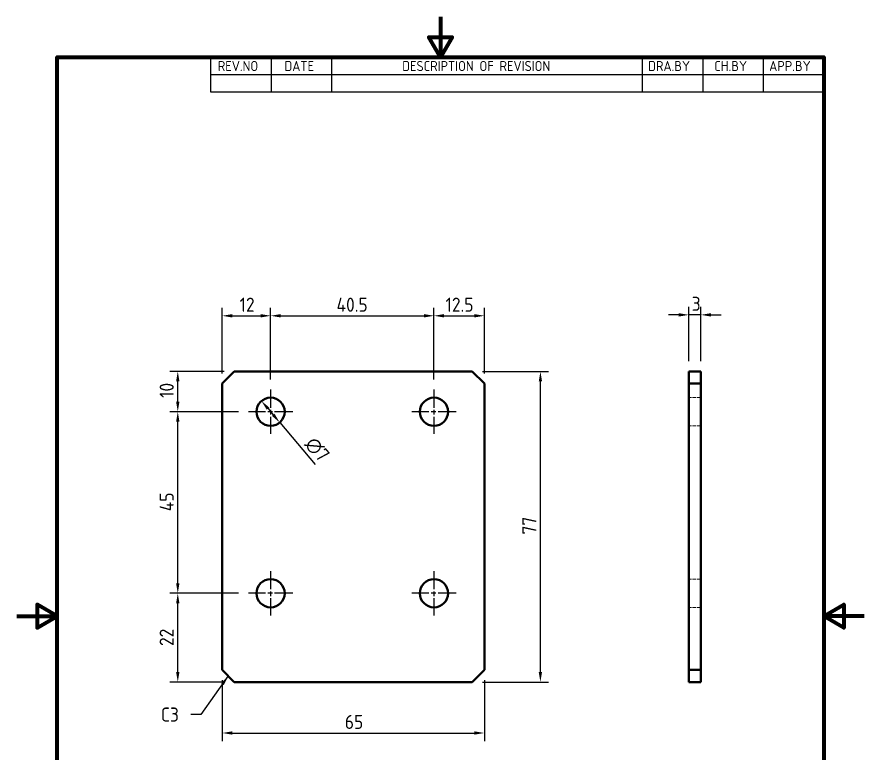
# Model space of a CAD drawing. Header units: millimetres. Extents: x 0 to 210, y 0 to 297.
# Drawn here: x 0 to 210, y 114.5 to 297 of the extents above; entities that cross this region are included whole.
import ezdxf

# ---------------------------------------------------------------- set-up
doc = ezdxf.new("R2010")
doc.units = ezdxf.units.MM
doc.linetypes.add('CHAIN', pattern=[0.35429999999999995, 0.2362, -0.0295, 0.0591, -0.0295])
doc.linetypes.add('DASHED', pattern=[0.2067, 0.1654, -0.0413])
doc.layers.get('0').update_dxf_attribs({"color": 3, "lineweight": 25})
for name, color, linetype, lineweight in [('가려진 것(ISO)', 2, 'DASHED', 18), ('가시적인 것(ISO)', 3, 'Continuous', 40), ('경계(ISO)', 7, 'Continuous', 70), ('기호(ISO)', 5, 'Continuous', 25), ('중심 표식(ISO)', 1, 'Continuous', 25), ('치수(ISO)', 7, 'Continuous', 25)]:
    doc.layers.add(name, color=color, linetype=linetype, lineweight=lineweight)
doc.styles.add('ISO Proportiona M2B', font='isocp.shx')
doc.styles.add('치수 텍스트_PSTEK_POSCO', font='isocp.shx')
doc.dimstyles.new('치수_PSTEK_POSCO', dxfattribs={"dimtxt": 3.5, "dimasz": 2.5, "dimexe": 2, "dimexo": 2.5, "dimgap": 1, "dimtad": 1, "dimrnd": 1e-08, "dimdsep": 46, "dimtxsty": '치수 텍스트_PSTEK_POSCO', "dimcen": 0.09, "dimdle": 10, "dimclrd": 7, "dimclre": 7, "dimclrt": 2, "dimadec": 1, "dimazin": 2, "dimtfac": 1, "dimtmove": 0, "dimatfit": 3, "dimfxl": 0, "dimtolj": 1, "dimlwd": -1, "dimlwe": -1, "dimarcsym": 0})
doc.dimstyles.new('치수_PSTEK_POSCO$7', dxfattribs={"dimtxt": 3.5, "dimasz": 2.5, "dimexe": 2, "dimexo": 2.5, "dimgap": 1, "dimtad": 1, "dimrnd": 1e-08, "dimdsep": 46, "dimtxsty": '치수 텍스트_PSTEK_POSCO', "dimcen": 0.09, "dimdle": 10, "dimclrd": 7, "dimclre": 7, "dimclrt": 2, "dimadec": 1, "dimazin": 2, "dimtfac": 1, "dimtmove": 0, "dimatfit": 3, "dimfxl": 0, "dimtolj": 1, "dimlwd": -1, "dimlwe": -1, "dimarcsym": 0})

# ---------------------------------------------------------------- blocks, each defined once
blk = doc.blocks.new('경계 Default Border')
at = {"layer": '경계(ISO)', "flags": 128}
for points in [[(105, 297.0000076293945), (105, 287.0000076293945), (102.1132469177246, 292.0000076293945), (107.8867530822754, 292.0000076293945), (105, 287.0000076293945)], [(10, 10), (10, 287.0000076293945), (200, 287.0000076293945), (200, 10), (10, 10)], [(0, 148.5000038146973), (10, 148.5000038146973), (5, 151.3867473602295), (5, 145.6132507324219), (10, 148.5000038146973)], [(210, 148.5000038146973), (200, 148.5000038146973), (205, 151.3867473602295), (205, 145.6132507324219), (200, 148.5000038146973)]]:
    blk.add_lwpolyline(points, dxfattribs=at)
blk = doc.blocks.new('리비전 내역')
at = {"layer": '기호(ISO)'}
for p, q in [((48.00000000000001, 287.0000076293945), (200, 287.0000076293945)), ((48.00000000000001, 287.0000076293945), (48.00000000000001, 282.7200076293945)), ((63.00000000000001, 287.0000076293945), (63.00000000000001, 282.7200076293945)), ((78, 287.0000076293945), (78, 282.7200076293945)), ((155, 287.0000076293945), (155, 282.7200076293945)), ((170, 287.0000076293945), (170, 282.7200076293945)), ((185, 287.0000076293945), (185, 282.7200076293945)), ((200, 287.0000076293945), (200, 282.7200076293945)), ((48.00000000000001, 282.7200076293945), (200, 282.7200076293945)), ((48.00000000000001, 282.7200076293945), (48.00000000000001, 278.4400076293945)), ((63.00000000000001, 282.7200076293945), (63.00000000000001, 278.4400076293945)), ((78, 282.7200076293945), (78, 278.4400076293945)), ((155, 282.7200076293945), (155, 278.4400076293945)), ((170, 282.7200076293945), (170, 278.4400076293945)), ((185, 282.7200076293945), (185, 278.4400076293945)), ((200, 282.7200076293945), (200, 278.4400076293945)), ((48.00000000000001, 278.4400076293945), (200, 278.4400076293945))]:
    blk.add_line(p, q, dxfattribs=at)
at = {"layer": '기호(ISO)', "color": 2, "char_height": 2.5, "attachment_point": 7, "style": 'ISO Proportiona M2B'}
for s, insert in [('REV.NO', (49.7871163682308, 283.5831900503393)), ('DATE', (66.31423177283666, 283.5831900503393)), ('DESCRIPTION OF REVISION', (95.50702043336295, 283.5831900503393)), ('DRA.BY', (156.4757339553203, 283.5831900503393)), ('CH.BY', (172.8642915086116, 283.5831900503393)), ('APP.BY', (186.4777339604403, 283.5831900503393))]:
    blk.add_mtext(s, dxfattribs=dict(at, insert=insert))
blk = doc.blocks.new('*D22')
at = {"layer": 'Defpoints', "color": 0, "transparency": 16777216}
for p in [(62.88519166239407, 222.9238936299656), (50.88519166239408, 206.1425145904638), (62.88519166239407, 204.6425145904638)]:
    blk.add_point(p, dxfattribs=at)
at = {"layer": '치수(ISO)', "color": 7, "transparency": 16777216}
for p, q in [((50.88519166239408, 208.6425145904638), (50.88519166239408, 224.9238936299656)), ((62.88519166239407, 207.1425145904638), (62.88519166239407, 224.9238936299656)), ((53.38519166239408, 222.9238936299656), (60.38519166239407, 222.9238936299656))]:
    blk.add_line(p, q, dxfattribs=at)
for points in [[(53.38519166239408, 223.3405602966323), (53.38519166239408, 222.507226963299), (50.88519166239408, 222.9238936299656)], [(60.38519166239407, 223.3405602966323), (60.38519166239407, 222.507226963299), (62.88519166239407, 222.9238936299656)]]:
    blk.add_solid(points, dxfattribs=at)
at = {"layer": '치수(ISO)', "color": 2, "transparency": 16777216, "insert": (55.19508831593738, 225.6742381181546), "char_height": 3.5, "attachment_point": 4, "style": '치수 텍스트_PSTEK_POSCO'}
blk.add_mtext('\\A1;12', dxfattribs=at)
blk = doc.blocks.new('*D23')
at = {"layer": 'Defpoints', "color": 0, "transparency": 16777216}
for p in [(103.3851916623941, 222.9238936299656), (62.88519166239407, 204.6425145904638), (103.3851916623941, 204.6425145904638)]:
    blk.add_point(p, dxfattribs=at)
at = {"layer": '치수(ISO)', "color": 7, "transparency": 16777216}
for p, q in [((62.88519166239407, 207.1425145904638), (62.88519166239407, 224.9238936299656)), ((103.3851916623941, 207.1425145904638), (103.3851916623941, 224.9238936299656)), ((65.38519166239408, 222.9238936299656), (100.8851916623941, 222.9238936299656))]:
    blk.add_line(p, q, dxfattribs=at)
for points in [[(65.38519166239408, 223.3405602966323), (65.38519166239408, 222.507226963299), (62.88519166239407, 222.9238936299656)], [(100.8851916623941, 223.3405602966323), (100.8851916623941, 222.507226963299), (103.3851916623941, 222.9238936299656)]]:
    blk.add_solid(points, dxfattribs=at)
at = {"layer": '치수(ISO)', "color": 2, "transparency": 16777216, "insert": (79.22270428897878, 225.6738936299656), "char_height": 3.5, "attachment_point": 4, "style": '치수 텍스트_PSTEK_POSCO'}
blk.add_mtext('\\A1;40.5', dxfattribs=at)
blk = doc.blocks.new('*D24')
at = {"layer": 'Defpoints', "color": 0, "transparency": 16777216}
for p in [(115.8851916623941, 222.9238936299656), (115.8851916623941, 206.1425145904638), (103.3851916623941, 204.6425145904638)]:
    blk.add_point(p, dxfattribs=at)
at = {"layer": '치수(ISO)', "color": 7, "transparency": 16777216}
for p, q in [((103.3851916623941, 207.1425145904638), (103.3851916623941, 224.9238936299656)), ((115.8851916623941, 208.6425145904638), (115.8851916623941, 224.9238936299656)), ((105.8851916623941, 222.9238936299656), (113.3851916623941, 222.9238936299656))]:
    blk.add_line(p, q, dxfattribs=at)
for points in [[(105.8851916623941, 223.3405602966323), (105.8851916623941, 222.507226963299), (103.3851916623941, 222.9238936299656)], [(113.3851916623941, 223.3405602966323), (113.3851916623941, 222.507226963299), (115.8851916623941, 222.9238936299656)]]:
    blk.add_solid(points, dxfattribs=at)
at = {"layer": '치수(ISO)', "color": 2, "transparency": 16777216, "insert": (106.2477042889788, 225.6742381181546), "char_height": 3.5, "attachment_point": 4, "style": '치수 텍스트_PSTEK_POSCO'}
blk.add_mtext('\\A1;12.5', dxfattribs=at)
blk = doc.blocks.new('*D25')
at = {"layer": 'Defpoints', "color": 0, "transparency": 16777216}
for p in [(39.87152296004127, 209.1425145904638), (53.88519166239408, 209.1425145904638), (57.38519166239407, 199.1425145904638)]:
    blk.add_point(p, dxfattribs=at)
at = {"layer": '치수(ISO)', "color": 7, "transparency": 16777216}
for p, q in [((51.38519166239408, 209.1425145904638), (37.87152296004127, 209.1425145904638)), ((39.87152296004126, 201.6425145904638), (39.87152296004126, 206.6425145904638)), ((54.88519166239407, 199.1425145904638), (37.87152296004126, 199.1425145904638))]:
    blk.add_line(p, q, dxfattribs=at)
for points in [[(39.4548562933746, 206.6425145904638), (40.28818962670793, 206.6425145904638), (39.87152296004127, 209.1425145904638)], [(39.4548562933746, 201.6425145904638), (40.28818962670793, 201.6425145904638), (39.87152296004126, 199.1425145904638)]]:
    blk.add_solid(points, dxfattribs=at)
at = {"layer": '치수(ISO)', "color": 2, "transparency": 16777216, "insert": (37.12152296004123, 202.5761366377079), "char_height": 3.5, "attachment_point": 4, "rotation": 90, "style": '치수 텍스트_PSTEK_POSCO'}
blk.add_mtext('\\A1;10', dxfattribs=at)
blk = doc.blocks.new('*D26')
at = {"layer": 'Defpoints', "color": 0, "transparency": 16777216}
for p in [(39.87152296004126, 199.1425145904638), (57.38519166239407, 199.1425145904638), (57.38519166239409, 154.1425145904638)]:
    blk.add_point(p, dxfattribs=at)
at = {"layer": '치수(ISO)', "color": 7, "transparency": 16777216}
for p, q in [((54.88519166239407, 199.1425145904638), (37.87152296004126, 199.1425145904638)), ((39.87152296004125, 156.6425145904638), (39.87152296004126, 196.6425145904638)), ((54.88519166239409, 154.1425145904638), (37.87152296004125, 154.1425145904638))]:
    blk.add_line(p, q, dxfattribs=at)
for points in [[(39.4548562933746, 196.6425145904638), (40.28818962670793, 196.6425145904638), (39.87152296004126, 199.1425145904638)], [(39.45485629337459, 156.6425145904638), (40.28818962670792, 156.6425145904638), (39.87152296004125, 154.1425145904638)]]:
    blk.add_solid(points, dxfattribs=at)
at = {"layer": '치수(ISO)', "color": 2, "transparency": 16777216, "insert": (37.12152296004123, 174.4800272170485), "char_height": 3.5, "attachment_point": 4, "rotation": 90, "style": '치수 텍스트_PSTEK_POSCO'}
blk.add_mtext('\\A1;45', dxfattribs=at)
blk = doc.blocks.new('*D27')
at = {"layer": 'Defpoints', "color": 0, "transparency": 16777216}
for p in [(39.87152296004126, 154.1425145904638), (57.38519166239409, 154.1425145904638), (53.88519166239408, 132.1425145904638)]:
    blk.add_point(p, dxfattribs=at)
at = {"layer": '치수(ISO)', "color": 7, "transparency": 16777216}
for p, q in [((54.88519166239409, 154.1425145904638), (37.87152296004126, 154.1425145904638)), ((39.87152296004125, 134.6425145904638), (39.87152296004126, 151.6425145904638)), ((51.38519166239408, 132.1425145904638), (37.87152296004125, 132.1425145904638))]:
    blk.add_line(p, q, dxfattribs=at)
for points in [[(39.4548562933746, 151.6425145904638), (40.28818962670793, 151.6425145904638), (39.87152296004126, 154.1425145904638)], [(39.45485629337459, 134.6425145904638), (40.28818962670792, 134.6425145904638), (39.87152296004125, 132.1425145904638)]]:
    blk.add_solid(points, dxfattribs=at)
at = {"layer": '치수(ISO)', "color": 2, "transparency": 16777216, "insert": (37.12117847185225, 141.0579722676292), "char_height": 3.5, "attachment_point": 4, "rotation": 90, "style": '치수 텍스트_PSTEK_POSCO'}
blk.add_mtext('\\A1;22', dxfattribs=at)
blk = doc.blocks.new('*D28')
at = {"layer": 'Defpoints', "color": 0, "transparency": 16777216}
for p in [(112.8851916623941, 209.1425145904638), (129.7674483137024, 209.1425145904638), (112.8851916623941, 132.1425145904638)]:
    blk.add_point(p, dxfattribs=at)
at = {"layer": '치수(ISO)', "color": 7, "transparency": 16777216}
for p, q in [((115.3851916623941, 209.1425145904638), (131.7674483137024, 209.1425145904638)), ((129.7674483137024, 134.6425145904638), (129.7674483137024, 206.6425145904638)), ((115.3851916623941, 132.1425145904638), (131.7674483137024, 132.1425145904638))]:
    blk.add_line(p, q, dxfattribs=at)
for points in [[(129.3507816470358, 206.6425145904638), (130.1841149803691, 206.6425145904638), (129.7674483137024, 209.1425145904638)], [(129.3507816470357, 134.6425145904638), (130.1841149803691, 134.6425145904638), (129.7674483137024, 132.1425145904638)]]:
    blk.add_solid(points, dxfattribs=at)
at = {"layer": '치수(ISO)', "color": 2, "transparency": 16777216, "insert": (127.0174483137024, 168.7175145904638), "char_height": 3.5, "attachment_point": 4, "rotation": 90, "style": '치수 텍스트_PSTEK_POSCO'}
blk.add_mtext('\\A1;77', dxfattribs=at)
blk = doc.blocks.new('*D29')
at = {"layer": 'Defpoints', "color": 0, "transparency": 16777216}
for p in [(50.88519166239408, 135.1425145904638), (115.8851916623941, 135.1425145904638), (115.8851916623941, 119.5070396989773)]:
    blk.add_point(p, dxfattribs=at)
at = {"layer": '치수(ISO)', "color": 7, "transparency": 16777216}
for p, q in [((50.88519166239408, 132.6425145904638), (50.88519166239408, 117.5070396989773)), ((115.8851916623941, 132.6425145904638), (115.8851916623941, 117.5070396989773)), ((53.38519166239408, 119.5070396989773), (113.3851916623941, 119.5070396989773))]:
    blk.add_line(p, q, dxfattribs=at)
for points in [[(53.38519166239408, 119.923706365644), (53.38519166239408, 119.0903730323106), (50.88519166239408, 119.5070396989773)], [(113.3851916623941, 119.923706365644), (113.3851916623941, 119.0903730323106), (115.8851916623941, 119.5070396989773)]]:
    blk.add_solid(points, dxfattribs=at)
at = {"layer": '치수(ISO)', "color": 2, "transparency": 16777216, "insert": (81.28297987952996, 122.2570396989773), "char_height": 3.5, "attachment_point": 4, "style": '치수 텍스트_PSTEK_POSCO'}
blk.add_mtext('\\A1;65', dxfattribs=at)
blk = doc.blocks.new('*D30')
at = {"layer": 'Defpoints', "color": 0, "transparency": 16777216}
for p in [(60.6216827336105, 201.812070233135), (65.14870059117759, 196.4729589477927)]:
    blk.add_point(p, dxfattribs=at)
at = {"layer": '치수(ISO)', "color": 7, "transparency": 16777216}
for p, q in [((62.23847482559874, 199.9052447740842), (63.53190849918937, 198.3797844068435)), ((65.14870059117759, 196.4729589477927), (73.96469707007898, 186.0754770351996))]:
    blk.add_line(p, q, dxfattribs=at)
for points in [[(62.55627906877386, 200.1747101227489), (61.92067058242363, 199.6357794254195), (60.6216827336105, 201.812070233135)], [(63.84971274236449, 198.6492497555082), (63.21410425601422, 198.1103190581788), (65.14870059117759, 196.4729589477927)]]:
    blk.add_solid(points, dxfattribs=at)
at = {"layer": '치수(ISO)', "color": 2, "transparency": 16777216, "insert": (72.47292663082098, 192.0871008554795), "char_height": 3.5, "attachment_point": 4, "rotation": 310.2945203700079, "style": '치수 텍스트_PSTEK_POSCO'}
blk.add_mtext('\\A1;∅7', dxfattribs=at)
blk = doc.blocks.new('*D31')
at = {"layer": 'Defpoints', "color": 0, "transparency": 16777216}
for p in [(166.5569869320365, 223.1526229842157), (166.5569869320365, 209.1425145904638), (169.5569869320366, 209.1425145904638)]:
    blk.add_point(p, dxfattribs=at)
at = {"layer": '치수(ISO)', "color": 7, "transparency": 16777216}
for p, q in [((166.5569869320365, 211.6425145904638), (166.5569869320365, 225.1526229842157)), ((169.5569869320366, 211.6425145904638), (169.5569869320366, 225.1526229842157)), ((164.0569869320365, 223.1526229842157), (161.5569869320365, 223.1526229842157)), ((169.5569869320366, 223.1526229842157), (166.5569869320365, 223.1526229842157)), ((172.0569869320366, 223.1526229842157), (174.5569869320366, 223.1526229842157))]:
    blk.add_line(p, q, dxfattribs=at)
for points in [[(164.0569869320365, 223.5692896508823), (164.0569869320365, 222.735956317549), (166.5569869320365, 223.1526229842157)], [(172.0569869320366, 223.5692896508823), (172.0569869320366, 222.735956317549), (169.5569869320366, 223.1526229842157)]]:
    blk.add_solid(points, dxfattribs=at)
at = {"layer": '치수(ISO)', "color": 2, "transparency": 16777216, "insert": (167.2844995586212, 225.9026229842157), "char_height": 3.5, "attachment_point": 4, "style": '치수 텍스트_PSTEK_POSCO'}
blk.add_mtext('\\A1;3', dxfattribs=at)

msp = doc.modelspace()

# ---------------------------------------------------------------- linework, layer by layer
at = {"layer": '가려진 것(ISO)', "ltscale": 5.713989734649658}
for p, q in [((169.5569869320337, 202.6425145904638), (166.5569869320337, 202.6425145904638)), ((169.5569869320337, 195.6425145904638), (166.5569869320337, 195.6425145904638)), ((169.5569869320337, 157.6425145904638), (166.5569869320337, 157.6425145904638)), ((169.5569869320337, 150.6425145904638), (166.5569869320337, 150.6425145904638))]:
    msp.add_line(p, q, dxfattribs=at)
at = {"layer": '가시적인 것(ISO)'}
for p, q in [((50.88519166239408, 206.1425145904638), (53.88519166239408, 209.1425145904638)), ((112.8851916623941, 209.1425145904638), (53.88519166239408, 209.1425145904638)), ((112.8851916623941, 209.1425145904638), (115.8851916623941, 206.1425145904638)), ((166.5569869320365, 209.1425145904638), (166.5569869320374, 206.1425145904638)), ((169.5569869320365, 209.1425145904638), (166.5569869320365, 209.1425145904638)), ((169.5569869320374, 206.1425145904638), (169.5569869320365, 209.1425145904638)), ((50.88519166239408, 206.1425145904638), (50.88519166239408, 135.1425145904638)), ((115.8851916623941, 135.1425145904638), (115.8851916623941, 206.1425145904638)), ((166.5569869320374, 206.1425145904638), (169.5569869320374, 206.1425145904638)), ((166.5569869320374, 135.1425145904638), (166.5569869320374, 206.1425145904638)), ((169.5569869320374, 206.1425145904638), (169.5569869320374, 135.1425145904638)), ((53.88519166239408, 132.1425145904638), (50.88519166239408, 135.1425145904638)), ((115.8851916623941, 135.1425145904638), (112.8851916623941, 132.1425145904638)), ((166.5569869320374, 135.1425145904638), (166.5569869320365, 132.1425145904638)), ((169.5569869320374, 135.1425145904638), (166.5569869320374, 135.1425145904638)), ((169.5569869320365, 132.1425145904638), (169.5569869320374, 135.1425145904638)), ((53.88519166239408, 132.1425145904638), (112.8851916623941, 132.1425145904638)), ((166.5569869320365, 132.1425145904638), (169.5569869320365, 132.1425145904638))]:
    msp.add_line(p, q, dxfattribs=at)
for centre in [(62.88519166239407, 199.1425145904638), (103.3851916623941, 199.1425145904638), (62.88519166239409, 154.1425145904638), (103.3851916623941, 154.1425145904638)]:
    msp.add_circle(centre, 3.5, dxfattribs=at)
at = {"layer": '중심 표식(ISO)', "linetype": 'CHAIN', "ltscale": 19.05165100097656}
for p, q in [((62.88519166239407, 204.6425145904638), (62.88519166239407, 193.6425145904638)), ((103.3851916623941, 204.6425145904638), (103.3851916623941, 193.6425145904638)), ((68.38519166239406, 199.1425145904638), (57.38519166239407, 199.1425145904638)), ((108.8851916623941, 199.1425145904638), (97.88519166239408, 199.1425145904638)), ((62.88519166239409, 159.6425145904638), (62.88519166239409, 148.6425145904638)), ((103.3851916623941, 159.6425145904638), (103.3851916623941, 148.6425145904638)), ((68.38519166239409, 154.1425145904638), (57.38519166239409, 154.1425145904638)), ((108.8851916623941, 154.1425145904638), (97.88519166239408, 154.1425145904638))]:
    msp.add_line(p, q, dxfattribs=at)

# ---------------------------------------------------------------- block references
msp.add_blockref('경계 Default Border', (0, 0))
at = {"layer": '기호(ISO)'}
msp.add_blockref('리비전 내역', (0, 0), dxfattribs=at)

# ---------------------------------------------------------------- texts
at = {"layer": '기호(ISO)', "color": 2, "insert": (35.67396787816763, 124.0749218873092), "char_height": 3.499999940395355, "attachment_point": 4, "style": '치수 텍스트_PSTEK_POSCO'}
msp.add_mtext('{C3}', dxfattribs=at)

# ---------------------------------------------------------------- dimensions: what is measured, and where the dimension line sits
at = {"layer": '치수(ISO)', "color": 7}
for base, p1, p2, angle, override, picture, middle in [((62.88519166239407, 222.9238936299656), (50.88519166239408, 206.1425145904638), (62.88519166239407, 204.6425145904638), 180, {"dimdec": 2, "dimtp": 0, "dimtm": -0, "dimtdec": 2, "dimtofl": 0, "dimatfit": 1}, '*D22', (56.87519166239407, 222.9238936299656)), ((103.3851916623941, 222.9238936299656), (62.88519166239407, 204.6425145904638), (103.3851916623941, 204.6425145904638), 180, {"dimdec": 2, "dimtp": 0, "dimtm": -0, "dimtdec": 2, "dimtofl": 0, "dimatfit": 1}, '*D23', (83.14519166239407, 222.9238936299656)), ((115.8851916623941, 222.9238936299656), (103.3851916623941, 204.6425145904638), (115.8851916623941, 206.1425145904638), 180, {"dimdec": 2, "dimtp": 0, "dimtm": -0, "dimtdec": 2, "dimtofl": 0, "dimatfit": 1}, '*D24', (109.6451916623941, 222.9238936299656)), ((166.5569869320365, 223.1526229842157), (169.5569869320366, 209.1425145904638), (166.5569869320365, 209.1425145904638), 180, {"dimdec": 2, "dimtp": 0, "dimtm": -0, "dimtdec": 2, "dimtofl": 1, "dimatfit": 1}, '*D31', (168.0569869320365, 223.1526229842157)), ((39.87152296004127, 209.1425145904638), (57.38519166239407, 199.1425145904638), (53.88519166239408, 209.1425145904638), 90, {"dimdec": 2, "dimtp": 0, "dimtm": -0, "dimtdec": 2, "dimtofl": 0, "dimatfit": 1}, '*D25', (39.87152296004123, 204.1525145904639)), ((129.7674483137024, 209.1425145904638), (112.8851916623941, 132.1425145904638), (112.8851916623941, 209.1425145904638), 270, {"dimdec": 2, "dimtp": 0, "dimtm": -0, "dimtdec": 2, "dimtofl": 0, "dimatfit": 1}, '*D28', (129.7674483137024, 170.6425145904638)), ((39.87152296004126, 199.1425145904638), (57.38519166239409, 154.1425145904638), (57.38519166239407, 199.1425145904638), 90, {"dimdec": 2, "dimtp": 0, "dimtm": -0, "dimtdec": 2, "dimtofl": 0, "dimatfit": 1}, '*D26', (39.87152296004123, 176.6525145904638)), ((39.87152296004126, 154.1425145904638), (53.88519166239408, 132.1425145904638), (57.38519166239409, 154.1425145904638), 90, {"dimdec": 2, "dimtp": 0, "dimtm": -0, "dimtdec": 2, "dimtofl": 0, "dimatfit": 1}, '*D27', (39.87152296004123, 143.1325145904638)), ((115.8851916623941, 119.5070396989773), (50.88519166239408, 135.1425145904638), (115.8851916623941, 135.1425145904638), 180, {"dimdec": 2, "dimtp": 0, "dimtm": -0, "dimtdec": 2, "dimtofl": 0, "dimatfit": 1}, '*D29', (83.38519166239408, 119.5070396989773))]:
    dim = msp.add_linear_dim(base=base, p1=p1, p2=p2, angle=angle, dimstyle='치수_PSTEK_POSCO', override=override, dxfattribs=at)
    dim.commit()
    dim.dimension.update_dxf_attribs({"geometry": picture, "text_midpoint": middle, "dimtype": 160})
dim = msp.add_diameter_dim_2p(p1=(60.6216827336105, 201.812070233135), p2=(65.14870059117759, 196.4729589477927), dimstyle='치수_PSTEK_POSCO', override={"dimdec": 2, "dimlfac": 1, "dimtp": 0, "dimtm": -0, "dimtdec": 2, "dimatfit": 2}, dxfattribs=at)
dim.commit()
dim.dimension.update_dxf_attribs({"geometry": '*D30', "text_midpoint": (71.84669942957441, 188.5734183865562), "dimtype": 163})

# ---------------------------------------------------------------- leaders
at = {"layer": '기호(ISO)', "color": 7, "annotation_type": 0, "has_hookline": 1, "hookline_direction": 1, "text_width": 4.158071266203458}
msp.add_leader([(52.38519166239407, 133.6425145904638), (45.62212030107261, 124.0749218873092), (43.12212030107261, 124.0749218873092)], dimstyle='치수_PSTEK_POSCO$7', override={"dimtad": 0}, dxfattribs=at)

doc.saveas('drawing.dxf')
